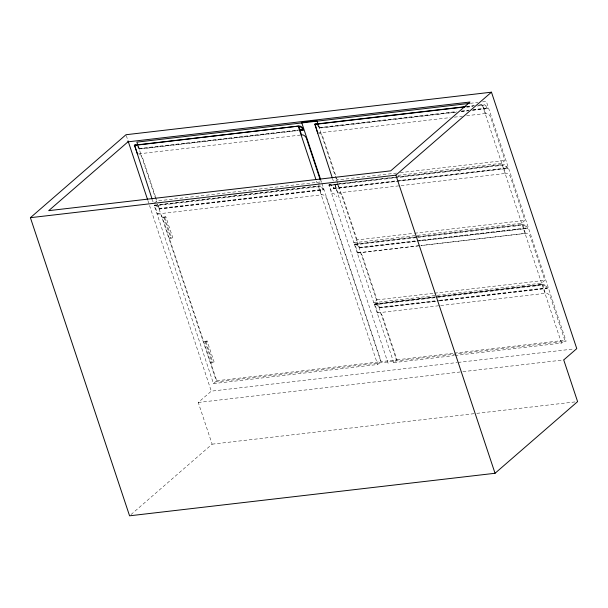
<?xml version="1.0" encoding="UTF-8"?>
<svg xmlns="http://www.w3.org/2000/svg" width="608" height="608" viewBox="0 0 608 608"><rect width="100%" height="100%" fill="white"/><g stroke="black" fill="none" stroke-linecap="round" stroke-linejoin="round"><path stroke-width="0.46" stroke-dasharray="3.04 2.28" d="M297.669 130.636L139.331 149.066L138.799 148.185A8.375 4.628 83.4 0 0 136.61 146.095M154.189 205.36L318.638 186.01A9.112 5.031 83.4 0 1 323.494 189.05A0.859 0.479 83.4 0 1 323.441 189.894L159.266 209.008L158.741 208.118A8.375 4.628 83.4 0 0 154.964 205.762L157.411 213.978A9.112 5.031 83.4 0 1 162.268 217.018L216.744 380.775L213.484 383.61L154.189 205.36L319.056 185.926M456.274 112.176L319.58 128.09L319.056 127.201A8.375 4.628 83.4 0 0 317.254 125.332M323.441 189.894L322.916 189.012A8.375 4.628 83.4 0 0 319.139 186.648L154.69 205.816M388.124 363.28L328.829 185.03L502.512 164.608A9.112 5.031 83.4 0 1 507.368 167.641A0.859 0.479 83.4 0 1 507.323 168.492L333.914 188.678L333.382 187.788A8.375 4.628 83.4 0 0 329.612 185.432L332.052 193.656A9.112 5.031 83.4 0 1 336.908 196.688M416.024 241.376L359.457 247.965L358.933 247.076A8.375 4.628 83.4 0 0 355.156 244.72L357.595 252.936A9.112 5.031 83.4 0 1 362.459 255.976L377.059 299.858L373.798 302.685L354.38 244.31L417.286 236.748M435.959 301.317L379.4 307.899L378.868 307.017A8.375 4.628 83.4 0 0 375.098 304.654L377.538 312.877A9.112 5.031 83.4 0 1 382.394 315.909L396.994 359.799L393.733 362.626L374.315 304.251L434.925 296.993M478.526 105.344L482.57 104.667A9.112 5.031 83.4 0 1 487.434 107.707A0.859 0.479 83.4 0 1 487.38 108.558L486.848 107.669A8.375 4.628 83.4 0 0 483.079 105.313L477.151 106.028M507.323 168.492L506.791 167.603A8.375 4.628 83.4 0 0 503.014 165.247L329.338 185.493M415.652 237.181L522.447 224.542A9.112 5.031 83.4 0 1 527.311 227.582A0.859 0.479 83.4 0 1 527.258 228.433L526.726 227.544A8.375 4.628 83.4 0 0 522.956 225.188L418.046 237.424M435.868 296.879L542.389 284.483A9.112 5.031 83.4 0 1 547.246 287.523A0.859 0.479 83.4 0 1 547.2 288.367L546.668 287.485A8.375 4.628 83.4 0 0 542.891 285.122L374.824 304.714M154.318 203.224L156.925 200.967L320.918 181.876L318.311 184.14M165.824 216.805L163.681 217.056L162.594 217.998L164.738 217.748L165.824 216.805L172.756 237.652L171.669 238.602L169.526 238.845L170.612 237.903L172.756 237.652M328.829 185.03L502.93 164.517M335.874 181.116L337.182 179.983L396.568 173.067M207.138 341.02L205.002 341.27L203.916 342.213L206.051 341.962L207.138 341.02L214.077 361.866L212.99 362.809L210.847 363.06L211.934 362.117L214.077 361.866M357.116 239.924L342.517 196.034A9.112 5.031 83.4 0 0 337.66 193.002L335.221 184.779A8.375 4.628 83.4 0 1 338.99 187.135L339.522 188.024A0.859 0.479 83.4 0 0 339.576 187.173A9.112 5.031 83.4 0 0 334.712 184.14L353.856 242.752L357.116 239.924L413.676 233.335M130.994 514.581L212.131 444.167L198.261 402.473L211.295 391.157L457.14 362.543M398.02 175.347L501.722 163.278L504.974 160.451L490.382 116.569A9.112 5.031 83.4 0 0 485.518 113.529L483.079 105.313M353.856 242.752L521.656 223.22L524.917 220.392L510.317 176.502A9.112 5.031 83.4 0 0 505.461 173.47L503.014 165.247M213.484 383.61L377.659 364.496L380.92 361.669L326.443 197.904A9.112 5.031 83.4 0 0 321.579 194.872L319.139 186.648M373.798 302.685L541.599 283.153L544.852 280.326L530.26 236.444A9.112 5.031 83.4 0 0 525.396 233.404L420.759 245.586M374.315 304.251L542.389 284.483M455.012 355.49L561.534 343.094L564.794 340.267L550.194 296.377A9.112 5.031 83.4 0 0 545.338 293.345L542.891 285.122M457.345 170.59L457.619 170.536A8.375 4.628 83.4 0 1 461.388 172.892L461.92 173.774M522.956 225.188L525.396 233.404M470.356 103.307L477.888 102.425M482.585 101.878L486.347 101.445L566.109 341.194L216.615 381.877L156.948 202.51M466.549 106.537L474.506 105.572M478.8 105.108L482.988 104.584M466.275 106.772L473.814 105.891M466.777 107.236L472.705 106.514M139.012 148.534L298.292 129.998M319.268 127.558L456.897 111.538M461.616 110.983L469.156 110.109M472.925 109.668L487.069 108.026M139.012 148.96L298.285 130.416M319.261 127.976L455.947 112.062M461.609 111.408L468.206 110.641M472.918 110.086L487.061 108.444M460.986 111.629L468.525 110.747M472.294 110.314L487.38 108.558M138.829 153.847L301.462 134.953M317.718 133.061L450.118 117.61M454.412 117.154L462.369 116.189M466.663 115.725L485.936 113.445M400.338 172.634L504.974 160.451M158.954 208.476L323.129 189.362M333.594 188.146L396.636 180.804M397.579 180.698L507.004 167.96M158.946 208.894L323.122 189.787M333.594 188.564L396.636 181.23M397.579 181.116L506.996 168.378M157.411 213.978L321.997 194.78M337.66 193.002L505.879 173.379M414.626 233.229L524.917 220.392M417.81 236.725L522.865 224.458M354.38 244.31L414.709 237.287M354.882 244.773L417.103 237.53M359.146 247.433L526.946 227.901M359.138 247.851L526.938 228.319M419.794 240.943L527.258 228.433M358.013 252.852L420.234 245.609M421.177 245.495L525.814 233.32M357.595 252.936L419.816 245.693M377.059 299.858L433.618 293.276M434.56 293.162L544.852 280.326M375.007 303.932L434.393 297.016M438.17 296.575L542.807 284.4M379.08 307.367L438.474 300.458M439.417 300.344L546.881 287.835M379.08 307.792L438.467 300.876M439.409 300.77L546.873 288.26M439.728 300.876L547.2 288.367M377.538 312.877L439.751 305.634M440.694 305.52L545.756 293.254M216.744 380.775L380.92 361.669M396.994 359.799L453.56 353.21M454.503 353.104L564.794 340.267M393.733 362.626L454.07 355.604M458.082 362.429L573.937 348.946M198.261 402.473L462.004 371.769M462.946 371.663L563.73 359.928M212.131 444.167L475.874 413.47M476.816 413.356L577.6 401.622M482.304 104.903L501.722 163.278M502.238 164.844L521.656 223.22M522.181 224.778L541.599 283.153M542.116 284.719L561.534 343.094M337.182 179.983L322.582 136.101A9.112 5.031 83.4 0 0 318.562 132.954M318.516 125.62L396.439 359.86L381.208 361.631L321.883 183.274M332.424 178.319L333.321 181.017M320.978 180.576L321.579 182.377M318.364 186.246L377.659 364.496M316.464 181.108L317.064 182.909M164.738 217.748L171.669 238.602M206.051 341.962L212.99 362.809M163.681 217.056L170.612 237.903M205.002 341.27L211.934 362.117M155.435 196.483L142.325 157.077A9.112 5.031 83.4 0 0 139.171 154.082M155.739 197.38L156.925 200.967M138.062 145.73L156.651 201.613M152.471 200.199L153.072 201.993M126.297 135.63L128.09 141.026M147.843 200.412L211.295 391.157M329.103 184.794A9.112 5.031 83.4 0 1 333.967 187.826A0.859 0.479 83.4 0 1 333.914 188.678M159.266 209.008A0.859 0.479 83.4 0 0 159.319 208.156A9.112 5.031 83.4 0 0 154.462 205.124M139.331 149.066A0.859 0.479 83.4 0 0 139.384 148.215A9.112 5.031 83.4 0 0 137.499 145.92M319.58 128.09A0.859 0.479 83.4 0 0 319.633 127.239A9.112 5.031 83.4 0 0 318.166 125.294M354.654 244.074A9.112 5.031 83.4 0 1 359.51 247.114A0.859 0.479 83.4 0 1 359.457 247.965M374.589 304.015A9.112 5.031 83.4 0 1 379.453 307.055A0.859 0.479 83.4 0 1 379.4 307.899"/><path stroke-width="0.91" d="M152.175 199.302L134.52 145.183L298.513 126.092A9.112 5.031 83.4 0 1 303.369 129.132A0.859 0.479 83.4 0 1 303.324 129.983L302.792 129.094A8.375 4.628 83.4 0 0 299.022 126.738L301.462 134.953A9.112 5.031 83.4 0 1 306.318 137.993L320.325 180.082M30.4 217.687L125.993 134.725L491.462 92.188L576.764 348.62L563.73 359.928L577.6 401.622L495.041 473.275L129.572 515.812L30.4 217.687L395.869 175.15L491.462 92.188M134.246 145.418L298.513 126.092M332.128 177.422L314.777 124.199L465.606 106.643M315.278 124.845L317.718 133.061M469.422 103.413L136.861 142.128L137.758 144.826M314.503 124.435L464.39 106.993M299.235 129.884L303.004 129.451M299.227 130.31L302.997 129.869M299.554 130.416L303.324 129.983M395.869 175.15L495.041 473.275M318.22 124.724L316.859 120.627L301.629 122.406L320.682 179.672M298.239 126.327L315.864 179.314M134.756 145.882L137.469 154.044A9.112 5.031 83.4 0 1 137.887 153.953M128.09 141.026L147.546 199.508M314.777 124.199A9.112 5.031 83.4 0 1 316.912 124.412M134.52 145.183A9.112 5.031 83.4 0 1 135.797 145.114M127.984 141.839L48.686 210.664L390.708 170.848L470.014 102.03L127.984 141.839"/></g></svg>
